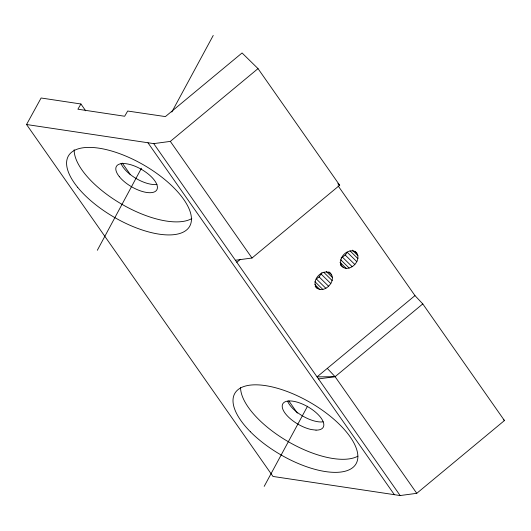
<?xml version="1.0" encoding="UTF-8"?>
<svg xmlns="http://www.w3.org/2000/svg" width="531" height="531" viewBox="0 0 531 531"><rect width="100%" height="100%" fill="white"/><g stroke="black" fill="none" stroke-linecap="round" stroke-linejoin="round"><path stroke-width="0.8" d="M340.477 264.81L343.537 267.631C352.133 271.58 363.111 258.185 355.259 251.521M315.168 286.322C322.961 296.756 339.714 279.213 328.848 271.912M325.901 288.333L316.323 278.941L319.104 276.916L321.939 272.708M97.319 250.287L141.432 168.234M338.061 185.777L414.97 295.614L422.782 303.918L504.45 420.545L416.762 493.319L400.148 495.549L272.98 476.446L26.55 124.519L41.106 97.996L80.924 103.99L85.677 110.787M171.812 112.054L213.23 35.451M264.192 486.376L307.535 406.215M80.924 103.99L77.891 109.207L124.659 116.249L127.686 111.032L165.393 116.594L242.063 52.967L258.02 68.618L339.687 185.246L251.999 258.02L235.386 260.25M341.094 257.986L345.263 255.099L347.261 252.291L356.832 261.677M26.55 124.519L153.718 143.622L170.332 141.392L258.02 68.618M236.819 262.294L240.43 259.301M414.97 295.614L317.053 376.877L335.094 376.691L422.782 303.918M318.481 378.922L335.094 376.691L416.762 493.319M329.977 273.02C321.574 268.215 309.938 281.523 317.425 288.532M337.829 183.666L339.687 185.246M356.951 253.181L355.013 251.462C347.108 248.13 337.437 258.252 341.606 265.918M352.325 250.141L357.954 255.663M350.029 250.884L357.914 258.617M345.263 255.099L354.841 264.484M342.601 257.309L352.179 266.701M340.71 259.765L349.159 268.049M503.269 419.384L504.45 420.545M339.966 262.294L346.159 268.374M340.716 264.869L343.537 267.631M328.888 272.177L331.702 274.939M326.273 271.487L332.466 277.567M323.724 272.29L332.174 280.574M321.282 274.222L330.859 283.614M319.104 276.916L328.676 286.309M314.969 281.715L322.855 289.448M314.843 284.543L319.908 289.514M327.282 368.388L335.094 376.691M170.332 141.392L251.999 258.02M153.718 143.622L400.148 495.549M147.97 142.806L394.4 494.733M122.309 163.103L130.4 174.653M288.818 400.892L297.38 413.118M157.01 184.37A23.364 10.003 30.2 0 1 136.235 178.569A23.364 10.003 30.2 0 1 121.055 163.375M323.147 421.833A23.364 10.003 30.2 0 1 302.783 416.072A23.364 10.003 30.2 0 1 287.623 401.23M191.81 218.56A70.092 30.008 30.2 0 1 121.114 203.818A70.092 30.008 30.2 0 1 74.181 149.702M357.914 456.149A70.092 30.008 30.2 0 1 287.683 441.334A70.092 30.008 30.2 0 1 240.576 387.643M316.025 430.123L311.378 429.559A23.364 10.003 30.2 0 1 282.213 405.976A23.364 10.003 30.2 0 1 312.261 409.607A23.364 10.003 30.2 0 1 316.025 430.123M77.632 187.297A70.092 30.008 30.2 0 0 185.445 230.832A70.092 30.008 30.2 0 0 124.042 155.351A70.092 30.008 30.2 0 0 77.632 187.297M250.373 431.743A70.092 30.008 30.2 0 0 355.412 464.791A70.092 30.008 30.2 0 0 280.547 389.21A70.092 30.008 30.2 0 0 250.373 431.743M119.309 176.624A23.364 10.003 30.2 0 0 155.291 191.432A23.364 10.003 30.2 0 0 135.252 166.309A23.364 10.003 30.2 0 0 119.309 176.624"/></g></svg>
